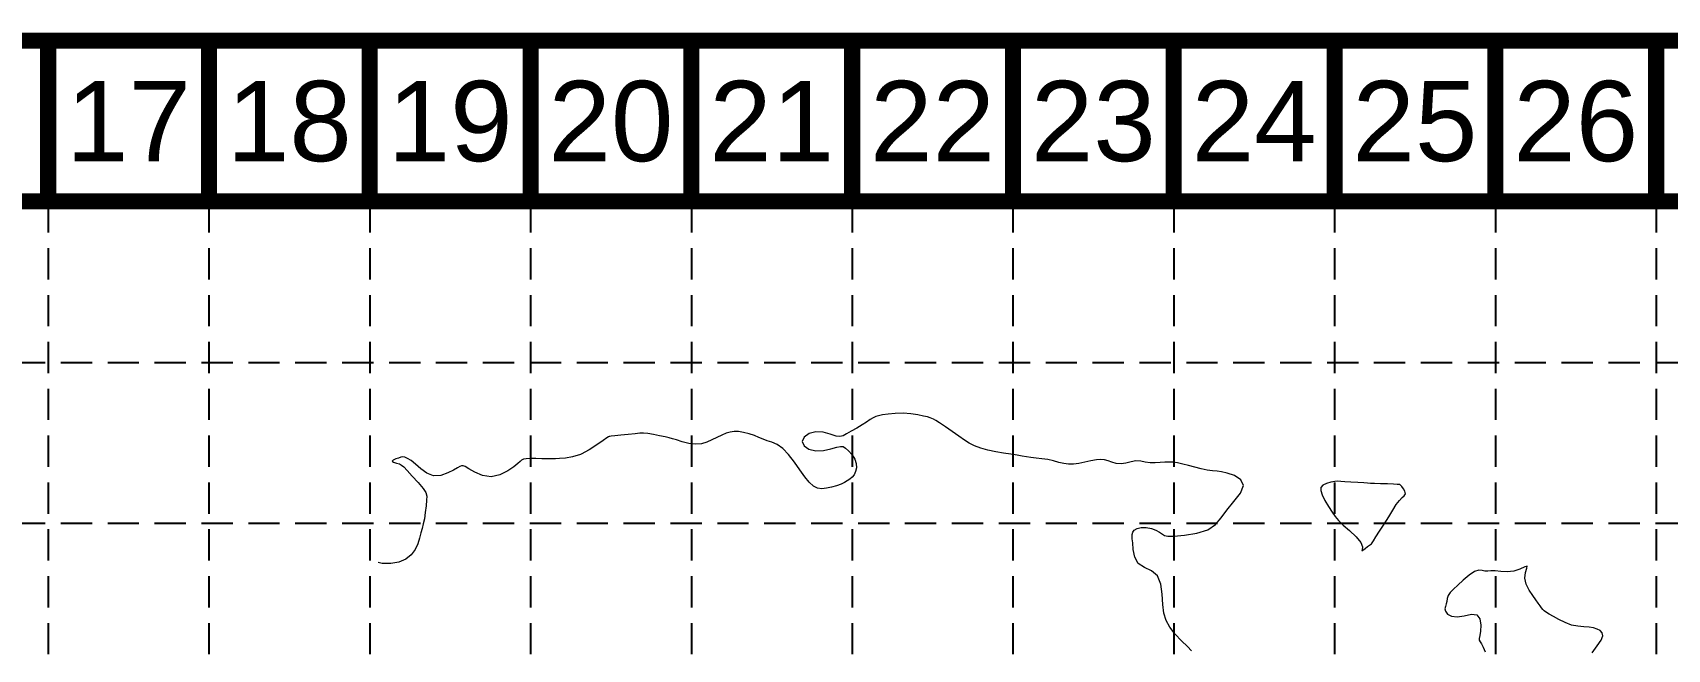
# Model space of a CAD drawing. Header units: inches. Extents: x 45655 to 51424, y 20024 to 23633.
# Drawn here: x 47181 to 48095, y 23288 to 23633 of the extents above; entities that cross this region are included whole.
import ezdxf
from ezdxf.enums import TextEntityAlignment as Align

# ---------------------------------------------------------------- set-up
doc = ezdxf.new("R2010")
doc.units = ezdxf.units.IN
doc.header["$MEASUREMENT"] = 0
doc.linetypes.add('HIDDEN', pattern=[0.375, 0.25, -0.125])
doc.layers.add('BASE', color=7, linetype='Continuous')
doc.layers.add('GRID', color=254, linetype='HIDDEN')
doc.layers.add('CTR', color=43, linetype='Continuous', lineweight=9)
doc.styles.get("Standard").update_dxf_attribs({"font": 'ARIAL.TTF'})

msp = doc.modelspace()

# ---------------------------------------------------------------- linework, layer by layer
at = {"layer": 'BASE', "const_width": 9}
for points in [[(45659.24, 20028.55), (51419.24, 20028.55), (51419.24, 23628.55), (45659.24, 23628.55)], [(45749.24, 20118.55), (51329.24, 20118.55), (51329.24, 23538.55), (45749.24, 23538.55)]]:
    msp.add_lwpolyline(points, close=True, dxfattribs=at)
for points in [[(47189.24, 23538.55), (47189.24, 23628.55)], [(47279.24, 23538.55), (47279.24, 23628.55)], [(47369.24, 23538.55), (47369.24, 23628.55)], [(47459.24, 23538.55), (47459.24, 23628.55)], [(47549.24, 23538.55), (47549.24, 23628.55)], [(47639.24, 23538.55), (47639.24, 23628.55)], [(47729.24, 23538.55), (47729.24, 23628.55)], [(47819.24, 23538.55), (47819.24, 23628.55)], [(47909.24, 23538.55), (47909.24, 23628.55)], [(47999.24, 23538.55), (47999.24, 23628.55)], [(48089.24, 23538.55), (48089.24, 23628.55)]]:
    msp.add_lwpolyline(points, dxfattribs=at)
at = {"layer": 'CTR', "elevation": 576}
for points in [[(47838.37, 23354.53), (47842.65, 23357.43), (47845.73, 23361.16), (47848.89, 23365.56), (47852.89, 23370.37), (47856.57, 23375.14), (47858.24, 23379.34), (47856.75, 23382.59), (47853.2, 23384.86), (47849.21, 23386.28), (47846.03, 23387.01), (47843.46, 23387.33), (47840.9, 23387.57), (47837.91, 23388.03), (47834.55, 23388.71), (47831.04, 23389.55), (47827.56, 23390.49), (47824.29, 23391.38), (47821.36, 23392.07), (47818.87, 23392.43), (47816.6, 23392.5), (47814.25, 23392.38), (47811.62, 23392.16), (47808.81, 23391.99), (47806, 23392.07), (47803.33, 23392.49), (47800.73, 23392.96), (47798.09, 23393.08), (47795.32, 23392.63), (47792.5, 23391.95), (47789.72, 23391.53), (47787.09, 23391.72), (47784.67, 23392.35), (47782.47, 23393.09), (47780.47, 23393.67), (47778.41, 23393.94), (47775.97, 23393.81), (47772.91, 23393.22), (47769.51, 23392.43), (47766.17, 23391.71), (47763.18, 23391.32), (47760.42, 23391.3), (47757.73, 23391.64), (47754.92, 23392.3), (47751.93, 23393.11), (47748.76, 23393.85), (47745.44, 23394.37), (47742.17, 23394.74), (47739.23, 23395.06), (47736.74, 23395.43), (47734.34, 23395.87), (47731.56, 23396.35), (47728.03, 23396.86), (47723.95, 23397.46), (47719.59, 23398.21), (47715.26, 23399.14), (47711.21, 23400.27), (47707.68, 23401.57), (47704.77, 23403.05), (47702.06, 23404.81), (47699.01, 23406.98), (47695.3, 23409.58), (47691.43, 23412.23), (47688.17, 23414.43), (47686.06, 23415.8), (47684.81, 23416.53), (47683.91, 23416.94), (47682.89, 23417.31), (47681.43, 23417.73), (47679.2, 23418.26), (47675.97, 23418.93), (47672.02, 23419.55), (47667.71, 23419.89), (47663.41, 23419.76), (47659.48, 23419.35), (47656.27, 23418.86), (47654.02, 23418.45), (47652.41, 23418), (47650.98, 23417.33), (47649.36, 23416.28), (47647.34, 23414.91), (47644.84, 23413.29), (47641.83, 23411.53), (47638.73, 23409.82), (47636.05, 23408.33), (47634.12, 23407.25), (47632.43, 23406.77), (47630.22, 23407.03), (47627.01, 23408.05), (47623.07, 23409.15), (47618.96, 23409.49), (47615.19, 23408.48), (47612.43, 23406.46), (47611.32, 23404), (47612.31, 23401.63), (47615.03, 23399.79), (47618.85, 23398.84), (47623.15, 23398.99), (47627.3, 23399.83), (47630.65, 23400.75), (47632.77, 23401.24), (47634.14, 23401.11), (47635.47, 23400.28), (47637.26, 23398.71), (47639.2, 23396.58), (47640.77, 23394.16), (47641.57, 23391.64), (47641.65, 23389.24), (47641.16, 23387.11), (47640.29, 23385.37), (47639.16, 23383.99), (47637.89, 23382.85), (47636.54, 23381.88), (47634.98, 23380.98), (47633.01, 23380.1), (47630.51, 23379.21), (47627.69, 23378.4), (47624.88, 23377.8), (47622.28, 23377.56), (47619.89, 23377.9), (47617.58, 23379.05), (47615.25, 23381.21), (47612.77, 23384.29), (47610.02, 23388.11), (47606.95, 23392.44), (47603.66, 23396.68), (47600.37, 23400.14), (47597.26, 23402.32), (47594.37, 23403.57), (47591.75, 23404.42), (47589.41, 23405.33), (47587.1, 23406.32), (47584.57, 23407.32), (47581.63, 23408.26), (47578.52, 23409.04), (47575.6, 23409.51), (47573.13, 23409.59), (47570.91, 23409.28), (47568.68, 23408.59), (47566.22, 23407.57), (47563.55, 23406.33), (47560.78, 23404.99), (47557.96, 23403.71), (47554.97, 23402.75), (47551.62, 23402.43), (47547.86, 23402.91), (47544.11, 23403.87), (47540.94, 23404.86), (47538.7, 23405.54), (47536.84, 23406.03), (47534.61, 23406.55), (47531.5, 23407.24), (47528, 23407.98), (47524.84, 23408.54), (47522.49, 23408.75), (47520.41, 23408.66), (47517.73, 23408.35), (47513.96, 23407.92), (47509.83, 23407.47), (47506.38, 23407.11), (47504.38, 23406.91), (47503.53, 23406.82), (47503.21, 23406.76), (47502.84, 23406.6), (47501.9, 23406.01), (47499.86, 23404.58), (47496.4, 23402.12), (47491.98, 23399.27), (47487.56, 23396.97), (47487.23, 23396.8), (47482.71, 23395.34), (47478.74, 23394.69), (47475.52, 23394.45), (47473.16, 23394.31), (47471.12, 23394.22), (47468.76, 23394.22), (47465.64, 23394.31), (47462.2, 23394.41), (47459.1, 23394.43), (47456.85, 23394.32), (47455.32, 23394.02), (47454.26, 23393.53), (47453.34, 23392.8), (47452.07, 23391.66), (47449.89, 23389.89), (47446.45, 23387.49), (47442.06, 23385.26), (47437.19, 23384.19), (47432.37, 23384.94), (47428.04, 23386.81), (47424.69, 23388.75), (47422.61, 23389.91), (47421.44, 23390.35), (47420.65, 23390.3), (47419.73, 23389.95), (47418.33, 23389.23), (47416.1, 23388.02), (47412.86, 23386.38), (47408.97, 23385.01), (47404.92, 23384.76), (47401.16, 23386.21), (47397.79, 23388.72), (47394.85, 23391.33), (47392.4, 23393.29), (47390.42, 23394.53), (47388.88, 23395.18), (47387.7, 23395.34), (47386.64, 23395.16), (47385.36, 23394.73), (47383.75, 23394.2), (47382.32, 23393.6), (47381.75, 23393.02), (47382.53, 23392.46), (47384.13, 23391.94), (47385.8, 23391.42), (47387.03, 23390.83), (47388.23, 23389.77), (47390.1, 23387.78), (47393.04, 23384.64), (47396.36, 23381.01), (47399.14, 23377.72), (47400.65, 23375.37), (47401.13, 23373.46), (47401.03, 23371.16), (47400.73, 23367.95), (47400.31, 23364.24), (47399.81, 23360.7), (47399.19, 23357.82), (47398.53, 23355.35), (47397.86, 23352.81), (47397.16, 23349.85), (47396.2, 23346.63), (47394.71, 23343.45), (47392.45, 23340.53), (47389.4, 23338.12), (47385.56, 23336.42), (47381.01, 23335.62), (47376.14, 23335.74), (47373.93, 23336.22)], [(47946.99, 23378.73), (47946.39, 23379.42), (47946, 23379.72), (47945.71, 23379.82), (47945.29, 23379.89), (47944.32, 23379.99), (47942.28, 23380.09), (47938.91, 23380.19), (47935.01, 23380.32), (47931.61, 23380.43), (47929.42, 23380.55), (47927.76, 23380.68), (47925.61, 23380.82), (47922.26, 23381.01), (47918.38, 23381.22), (47914.95, 23381.43), (47912.67, 23381.62), (47911.06, 23381.7), (47909.41, 23381.59), (47907.16, 23381.21), (47904.73, 23380.54), (47902.72, 23379.57), (47901.62, 23378.27), (47901.51, 23376.51), (47902.3, 23374.1), (47903.88, 23371.01), (47905.86, 23367.63), (47907.87, 23364.5), (47909.61, 23361.99), (47911.51, 23359.73), (47914.1, 23357.21), (47917.64, 23354.07), (47921.31, 23350.66), (47923.95, 23347.47), (47924.82, 23344.96), (47924.64, 23343.32), (47924.47, 23342.71), (47925.14, 23343.12), (47926.41, 23344.14), (47927.74, 23345.2), (47928.72, 23345.86), (47929.38, 23346.26), (47929.84, 23346.64), (47930.27, 23347.24), (47930.97, 23348.44), (47932.29, 23350.57), (47934.43, 23353.81), (47937.05, 23357.77), (47939.67, 23361.86), (47941.9, 23365.55), (47943.8, 23368.64), (47945.5, 23370.98), (47947.07, 23372.54), (47948.28, 23373.64), (47948.86, 23374.71), (47948.61, 23376.08), (47947.84, 23377.53), (47946.99, 23378.73)], [(47829.23, 23286.76), (47826.85, 23289.23), (47823.64, 23292.4), (47820.1, 23296.07), (47817.02, 23299.92), (47814.95, 23303.76), (47813.78, 23307.89), (47813.18, 23312.72), (47812.78, 23318.43), (47811.97, 23324.16), (47810.07, 23328.76), (47806.73, 23331.55), (47802.78, 23333.41), (47799.39, 23335.68), (47797.42, 23339.27), (47796.57, 23343.47), (47796.26, 23347.16), (47796.04, 23349.52), (47795.88, 23350.89), (47795.93, 23351.94), (47796.3, 23353.14), (47797.16, 23354.38), (47798.72, 23355.35), (47801.06, 23355.83), (47803.87, 23355.79), (47806.73, 23355.25), (47809.25, 23354.28), (47811.34, 23353.14), (47812.9, 23352.08), (47814.09, 23351.34), (47815.84, 23350.99), (47819.32, 23351.02), (47825.17, 23351.51), (47832.11, 23352.61), (47838.37, 23354.53)], [(48053.47, 23285.59), (48056.29, 23289.44), (48058.55, 23292.67), (48059.43, 23295.07), (48059.09, 23296.78), (48057.93, 23298.02), (48056.29, 23298.95), (48054.21, 23299.62), (48051.7, 23300.02), (48048.75, 23300.22), (48045.43, 23300.48), (48041.89, 23301.18), (48038.25, 23302.52), (48034.77, 23304.22), (48031.77, 23305.9), (48029.45, 23307.2), (48027.78, 23308.2), (48026.6, 23309.04), (48025.77, 23309.86), (48025.08, 23310.8), (48024.32, 23311.95), (48023.28, 23313.43), (48021.91, 23315.35), (48020.2, 23317.78), (48018.24, 23320.75), (48016.54, 23324.06), (48015.72, 23327.46), (48016.1, 23330.63), (48016.9, 23333.08), (48017.03, 23334.22), (48015.66, 23333.77), (48013.02, 23332.45), (48009.59, 23331.27), (48005.87, 23330.95), (48002.22, 23331.21), (47999.1, 23331.55), (47996.75, 23331.54), (47994.97, 23331.4), (47993.44, 23331.41), (47991.86, 23331.73), (47989.97, 23331.85), (47987.56, 23331.13), (47984.52, 23329.15), (47981.24, 23326.37), (47978.18, 23323.54), (47975.75, 23321.21), (47973.98, 23319.31), (47972.85, 23317.64), (47972.28, 23316.02), (47972.01, 23314.44), (47971.74, 23312.98)], [(47971.74, 23312.98), (47971.29, 23311.63), (47970.99, 23310.31), (47971.29, 23308.88), (47972.54, 23307.32), (47974.78, 23306.07), (47977.96, 23305.68), (47981.87, 23306.4), (47985.81, 23307.26), (47988.92, 23306.96), (47990.57, 23304.66), (47991.04, 23301.16), (47990.86, 23297.7), (47990.48, 23295.26), (47990.18, 23293.72), (47990.19, 23292.67), (47990.68, 23291.74), (47991.51, 23290.56), (47992.49, 23288.77), (47993.52, 23286.07)]]:
    msp.add_lwpolyline(points, dxfattribs=at)
at = {"layer": 'GRID', "linetype": 'HIDDEN', "ltscale": 70}
for p, q in [((47189.24, 23538.55), (47189.24, 20388.15)), ((47279.24, 23538.55), (47279.24, 20388.15)), ((47369.24, 23538.55), (47369.24, 20388.15)), ((47459.24, 23538.55), (47459.24, 20388.15)), ((47549.24, 23538.55), (47549.24, 20388.15)), ((47639.24, 23538.55), (47639.24, 20388.15)), ((47729.24, 23538.55), (47729.24, 20388.15)), ((47819.24, 23538.55), (47819.24, 20388.15)), ((47909.24, 23538.55), (47909.24, 20388.15)), ((47999.24, 23538.55), (47999.24, 20388.15)), ((48089.24, 23538.55), (48089.24, 20388.15)), ((45752.56, 23448.26), (51332.56, 23448.26)), ((45752.56, 23358.26), (51332.56, 23358.26))]:
    msp.add_line(p, q, dxfattribs=at)

# ---------------------------------------------------------------- texts
at = {"layer": 'BASE'}
for s, p in [('17', (47234.24, 23583.55)), ('18', (47324.24, 23583.55)), ('19', (47414.24, 23583.55)), ('20', (47504.24, 23583.55)), ('21', (47594.24, 23583.55)), ('22', (47684.24, 23583.55)), ('23', (47774.24, 23583.55)), ('24', (47864.24, 23583.55)), ('25', (47954.24, 23583.55)), ('26', (48044.24, 23583.55))]:
    msp.add_text(s, height=45, dxfattribs=at).set_placement(p, align=Align.MIDDLE_CENTER)

doc.saveas('drawing.dxf')
